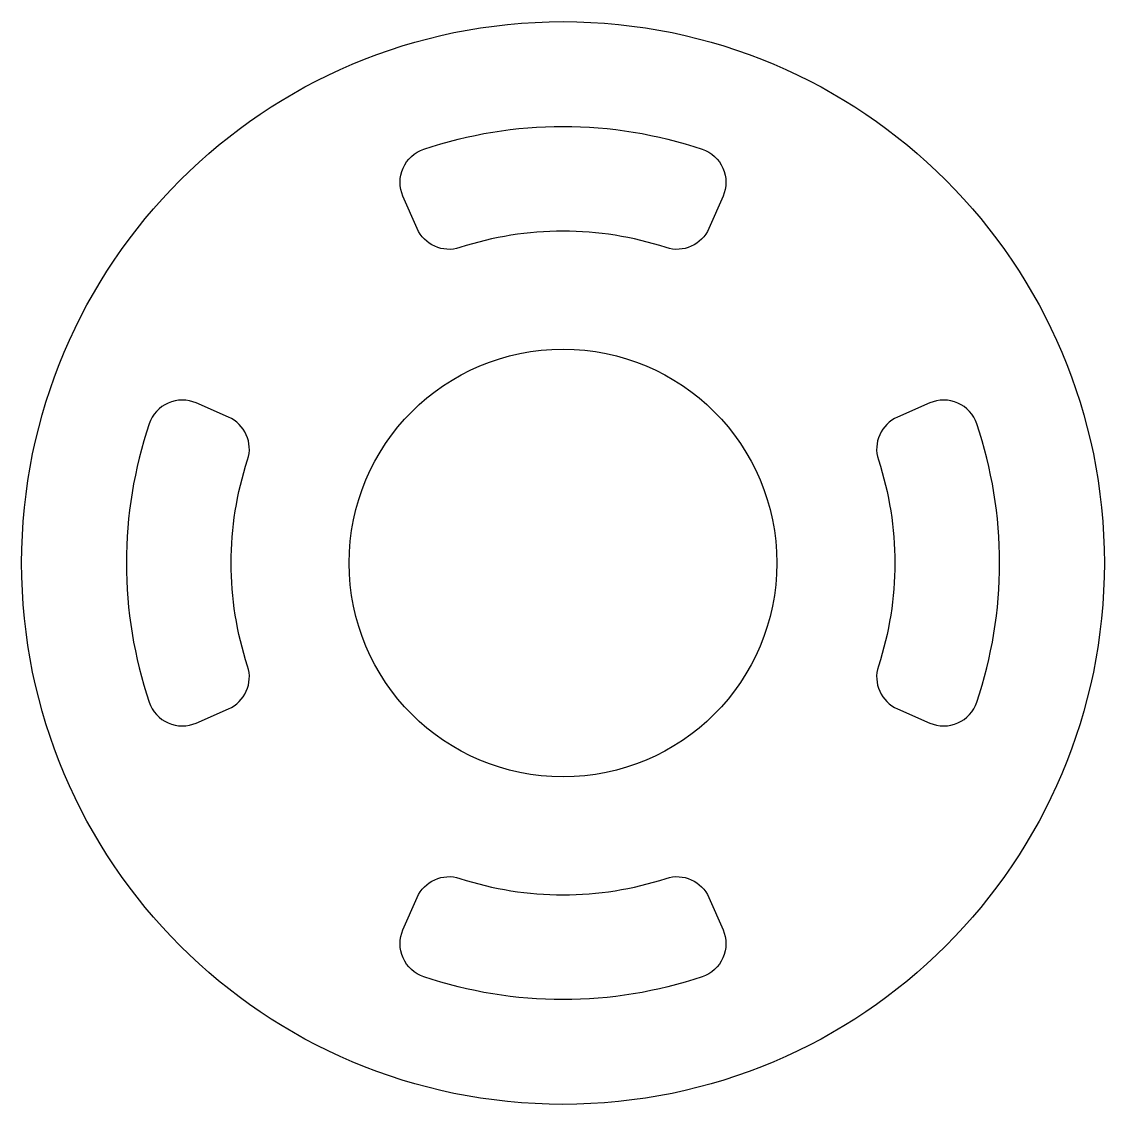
# Model space of a CAD drawing. Extents: x -62 to 62, y -62 to 62.
import ezdxf

# ---------------------------------------------------------------- set-up
doc = ezdxf.new("R2010")
doc.units = 0

msp = doc.modelspace()

# ---------------------------------------------------------------- linework, layer by layer
at = {"layer": '1'}
for points in [[(18.33, 42), (16.72, 38.32, -0.386545), (11.81, 36.12, 0.159397), (-11.81, 36.12, -0.386545), (-16.72, 38.32), (-18.33, 42, -0.439951), (-15.94, 47.39, -0.163663), (15.94, 47.39, -0.439951)], [(-36.12, 11.81, 0.386545), (-38.32, 16.72), (-42, 18.33, 0.439951), (-47.39, 15.94, 0.163663), (-47.39, -15.94, 0.439951), (-42, -18.33), (-38.32, -16.72, 0.386545), (-36.12, -11.81, -0.159397)], [(47.39, 15.94, 0.439951), (42, 18.33), (38.32, 16.72, 0.386545), (36.12, 11.81, -0.159397), (36.12, -11.81, 0.386545), (38.32, -16.72), (42, -18.33, 0.439951), (47.39, -15.94, 0.163663)], [(18.33, -42, -0.439951), (15.94, -47.39, -0.163663), (-15.94, -47.39, -0.439951), (-18.33, -42), (-16.72, -38.32, -0.386545), (-11.81, -36.12, 0.159397), (11.81, -36.12, -0.386545), (16.72, -38.32)]]:
    msp.add_lwpolyline(points, format="xyb", close=True, dxfattribs=at)
for radius in [62, 24.5]:
    msp.add_circle((0, 0), radius, dxfattribs=at)

doc.saveas('drawing.dxf')
